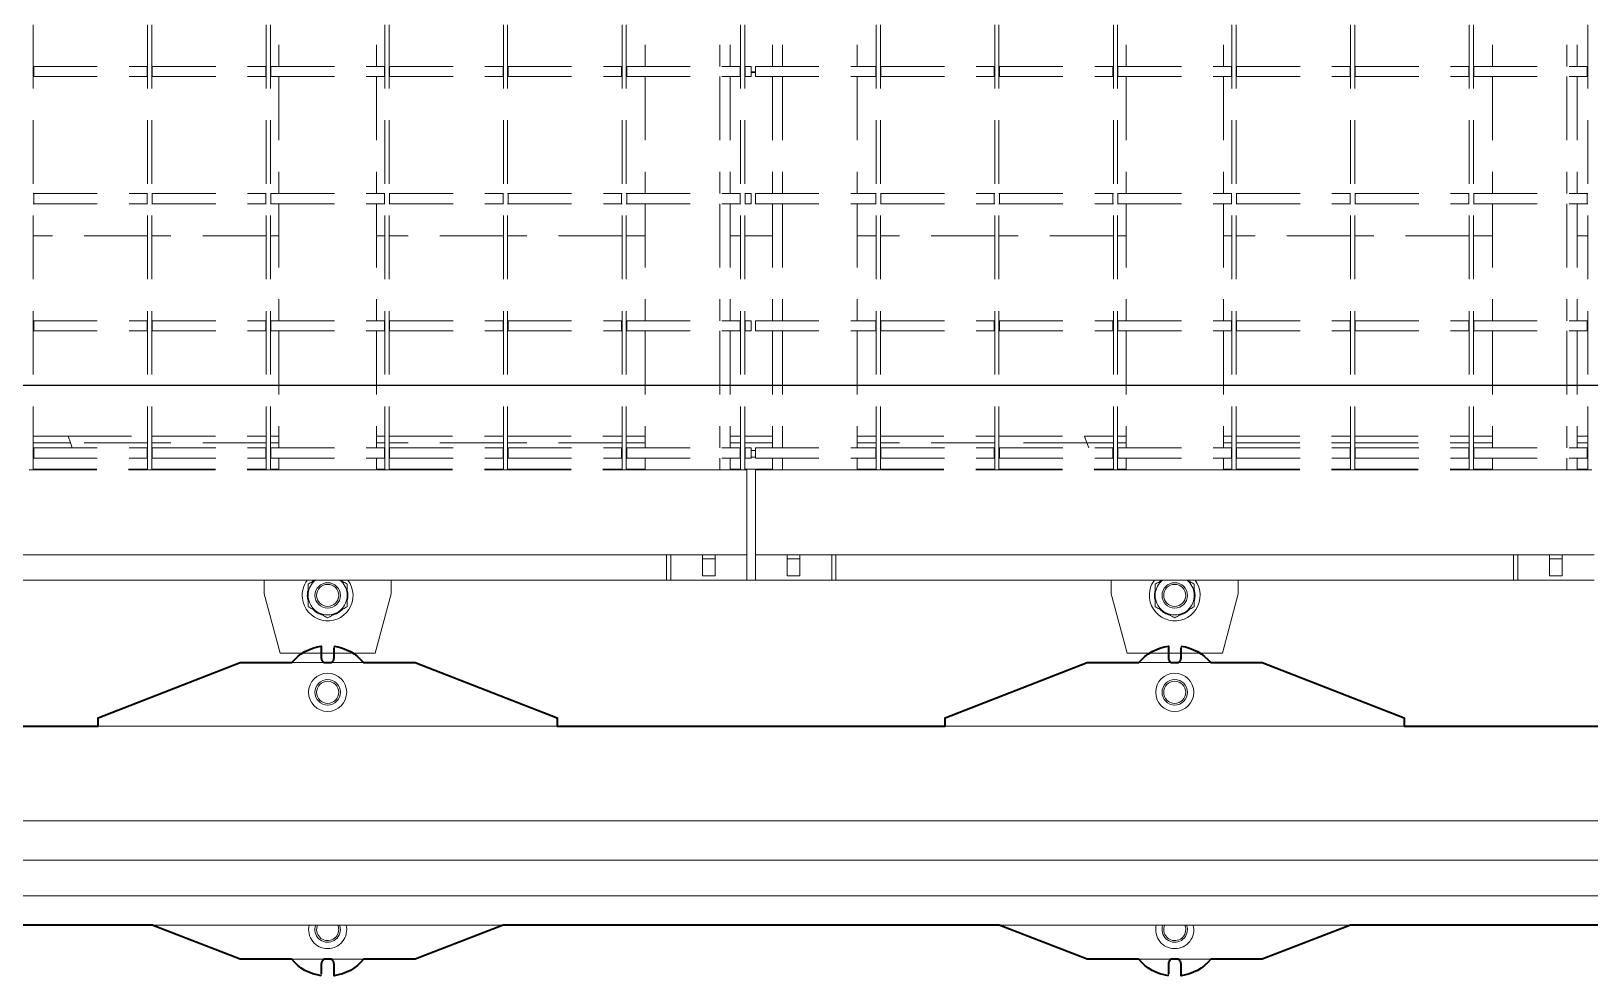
# Model space of a CAD drawing. Extents: x 28911 to 70911, y -59 to 29641.
# Drawn here: x 47923 to 49763, y 19066 to 20180 of the extents above; entities that cross this region are included whole.
import ezdxf

# ---------------------------------------------------------------- set-up
doc = ezdxf.new("R2010")
doc.units = 0
doc.header["$LTSCALE"] = 300
doc.header["$MEASUREMENT"] = 0
doc.linetypes.add('CONTINUA', pattern=[0])
doc.linetypes.add('HIDDEN', pattern=[0.375, 0.25, -0.125])
for name, color, linetype, lineweight in [('22 CONTINUA 0.18', 3, 'Continuous', 18), ('23 CONTINUA 0.35', 4, 'Continuous', 35), ('31 NASCOSTA 0.18', 3, 'HIDDEN', 18)]:
    doc.layers.add(name, color=color, linetype=linetype, lineweight=lineweight)

# ---------------------------------------------------------------- blocks, each defined once
blk = doc.blocks.new('A$C8c3de741')
at = {"layer": '22 CONTINUA 0.18', "color": 7, "linetype": 'CONTINUA'}
for p, q in [((3491.9, 196.6), (3492.5, 196.1)), ((3492.5, 194.5), (3492.5, 183.2)), ((3507.5, 196.1), (3508.1, 196.6)), ((3507.5, 183.2), (3507.5, 194.5)), ((4491.9, 196.6), (4492.5, 196.1)), ((4492.5, 194.5), (4492.5, 183.2)), ((4507.5, 196.1), (4508.1, 196.6)), ((4507.5, 183.2), (4507.5, 194.5)), ((3292.7, 136.8), (3396.6, 177.1)), ((3396.9, 177.2), (3405.3, 177.2)), ((3405.3, 177.2), (3454.4, 177.2)), ((3454.4, 177.2), (3455.7, 177.2)), ((3455.7, 177.2), (3544.3, 177.2)), ((3544.3, 177.2), (3545.6, 177.2)), ((3545.6, 177.2), (3594.7, 177.2)), ((3594.7, 177.2), (3603.1, 177.2)), ((3603.4, 177.1), (3707.3, 136.8)), ((4292.7, 136.8), (4396.6, 177.1)), ((4396.9, 177.2), (4405.3, 177.2)), ((4405.3, 177.2), (4454.4, 177.2)), ((4454.4, 177.2), (4455.7, 177.2)), ((4455.7, 177.2), (4544.3, 177.2)), ((4544.3, 177.2), (4545.6, 177.2)), ((4545.6, 177.2), (4594.7, 177.2)), ((4594.7, 177.2), (4603.1, 177.2)), ((4603.4, 177.1), (4707.3, 136.8)), ((5986.2, 136.8), (2986.2, 136.8)), ((0, 102.1), (6000, 102.1)), ((6000, 102.1), (0, 102.1)), ((3000, 60.4), (6000, 60.4)), ((3000, 13.8), (6000, 13.8)), ((6000, -97.8), (0, -97.8)), ((3229, -98.8), (3229, -107.1)), ((3396.6, -172.8), (3229.6, -108.1)), ((3770.4, -108.1), (3603.4, -172.8)), ((3771, -98.8), (3771, -107.1)), ((4229, -98.8), (4229, -107.1)), ((4396.6, -172.8), (4229.6, -108.1)), ((4770.4, -108.1), (4603.4, -172.8)), ((4771, -98.8), (4771, -107.1)), ((3405.3, -172.8), (3396.9, -172.8)), ((3405.3, -172.8), (3454.4, -172.8)), ((3454.4, -172.8), (3455.7, -172.8)), ((3455.7, -172.8), (3544.3, -172.8)), ((3492.5, -178.8), (3492.5, -190.2)), ((3507.5, -190.2), (3507.5, -178.8)), ((3544.3, -172.8), (3545.6, -172.8)), ((3545.6, -172.8), (3594.7, -172.8)), ((3603.1, -172.8), (3594.7, -172.8)), ((4405.3, -172.8), (4396.9, -172.8)), ((4405.3, -172.8), (4454.4, -172.8)), ((4454.4, -172.8), (4455.7, -172.8)), ((4455.7, -172.8), (4544.3, -172.8)), ((4492.5, -178.8), (4492.5, -190.2)), ((4507.5, -190.2), (4507.5, -178.8)), ((4544.3, -172.8), (4545.6, -172.8)), ((4545.6, -172.8), (4594.7, -172.8)), ((4603.1, -172.8), (4594.7, -172.8)), ((3492.5, -191.8), (3491.9, -192.3)), ((3508.1, -192.3), (3507.5, -191.8)), ((4492.5, -191.8), (4491.9, -192.3)), ((4508.1, -192.3), (4507.5, -191.8))]:
    blk.add_line(p, q, dxfattribs=at)
for centre, radius in [((3500, -137.8), 22.5), ((3500, -137.8), 15), ((3500, -137.8), 13), ((4500, -137.8), 22.5), ((4500, -137.8), 15), ((4500, -137.8), 13)]:
    blk.add_circle(centre, radius, dxfattribs=at)
for centre, radius, start, end in [((3500, 142.1), 55, 98.4409, 140.4788), ((3500, 142.1), 55, 39.5212, 81.5591), ((4500, 142.1), 55, 98.4409, 140.4788), ((4500, 142.1), 55, 39.5212, 81.5591), ((3396.9, 176.3), 0.83, 90.0509, 111.2656), ((3500, 183.2), 7.5, 180, 233.1301), ((3500, 183.2), 7.5, 306.8699, 0), ((3603.1, 176.3), 0.83, 68.7344, 89.9491), ((4396.9, 176.3), 0.83, 90.0509, 111.2656), ((4500, 183.2), 7.5, 180, 233.1301), ((4500, 183.2), 7.5, 306.8699, 0), ((4603.1, 176.3), 0.83, 68.7344, 89.9491), ((3500, 142.1), 22.5, 90, 193.6244), ((3500, 142.1), 15, 339.3087, 180), ((3500, 142.1), 13, 335.94, 180), ((3500, 142.1), 22.5, 346.3756, 90), ((4500, 142.1), 22.5, 90, 193.6244), ((4500, 142.1), 15, 339.3087, 180), ((4500, 142.1), 13, 335.94, 180), ((4500, 142.1), 22.5, 346.3756, 90), ((3500, 142.1), 15, 180, 200.6913), ((3500, 142.1), 13, 180, 204.06), ((4500, 142.1), 15, 180, 200.6913), ((4500, 142.1), 13, 180, 204.06), ((3230, -98.8), 0.957, 92.9521, 182.6753), ((3230, -107.2), 0.998, 178.5331, 246.8832), ((3770, -98.8), 0.957, 357.3247, 87.0479), ((3770, -107.2), 0.998, 293.1168, 1.4669), ((4230, -98.8), 0.957, 92.9521, 182.6753), ((4230, -107.2), 0.998, 178.5331, 246.8832), ((4770, -98.8), 0.957, 357.3247, 87.0479), ((4770, -107.2), 0.998, 293.1168, 1.4669), ((3396.9, -172), 0.83, 248.7344, 269.9491), ((3500, -137.8), 55, 219.5212, 261.5591), ((3500, -178.8), 7.5, 126.8699, 180), ((3500, -178.8), 7.5, 0, 53.1301), ((3500, -137.8), 55, 278.4409, 320.4788), ((3603.1, -172), 0.83, 270.0509, 291.2656), ((4396.9, -172), 0.83, 248.7344, 269.9491), ((4500, -137.8), 55, 219.5212, 261.5591), ((4500, -178.8), 7.5, 126.8699, 180), ((4500, -178.8), 7.5, 0, 53.1301), ((4500, -137.8), 55, 278.4409, 320.4788), ((4603.1, -172), 0.83, 270.0509, 291.2656)]:
    blk.add_arc(centre, radius, start, end, dxfattribs=at)
for points, knots in [([(3492.5, 196.1), (3492.5, 196), (3492.5, 196), (3492.5, 195.6), (3492.5, 195.1), (3492.5, 194.7), (3492.5, 194.5)], [0, 0, 0, 0, 0.2505077, 0.5001592, 0.7499619, 1, 1, 1, 1]), ([(3507.5, 194.5), (3507.5, 194.7), (3507.5, 195.1), (3507.5, 195.6), (3507.5, 196), (3507.5, 196), (3507.5, 196.1)], [0, 0, 0, 0, 0.250602, 0.500291, 0.750045, 1, 1, 1, 1]), ([(4492.5, 196.1), (4492.5, 196), (4492.5, 196), (4492.5, 195.6), (4492.5, 195.1), (4492.5, 194.7), (4492.5, 194.5)], [0, 0, 0, 0, 0.2505077, 0.5001592, 0.7499619, 1, 1, 1, 1]), ([(4507.5, 194.5), (4507.5, 194.7), (4507.5, 195.1), (4507.5, 195.6), (4507.5, 196), (4507.5, 196), (4507.5, 196.1)], [0, 0, 0, 0, 0.250602, 0.500291, 0.750045, 1, 1, 1, 1]), ([(3492.5, -190.2), (3492.5, -190.4), (3492.5, -190.8), (3492.5, -191.3), (3492.5, -191.7), (3492.5, -191.7), (3492.5, -191.8)], [0, 0, 0, 0, 0.250602, 0.500291, 0.750045, 1, 1, 1, 1]), ([(3507.5, -191.8), (3507.5, -191.7), (3507.5, -191.7), (3507.5, -191.3), (3507.5, -190.8), (3507.5, -190.4), (3507.5, -190.2)], [0, 0, 0, 0, 0.250508, 0.500159, 0.749962, 1, 1, 1, 1]), ([(4492.5, -190.2), (4492.5, -190.4), (4492.5, -190.8), (4492.5, -191.3), (4492.5, -191.7), (4492.5, -191.7), (4492.5, -191.8)], [0, 0, 0, 0, 0.250602, 0.500291, 0.750045, 1, 1, 1, 1]), ([(4507.5, -191.8), (4507.5, -191.7), (4507.5, -191.7), (4507.5, -191.3), (4507.5, -190.8), (4507.5, -190.4), (4507.5, -190.2)], [0, 0, 0, 0, 0.250508, 0.500159, 0.749962, 1, 1, 1, 1])]:
    blk.add_open_spline(points, degree=3, knots=knots, dxfattribs=at)
at = {"layer": '23 CONTINUA 0.35', "color": 7, "linetype": 'CONTINUA'}
for points in [[(2507.5, 196.6, -0.188235), (2542.4, 177.2), (2544.3, 177.2), (2545.6, 177.2), (2594.7, 177.2), (2603.3, 177.2), (2707.3, 136.8), (2986.2, 136.8), (3292.7, 136.8), (3396.7, 177.2), (3405.3, 177.2), (3457.6, 177.2, -0.188235), (3492.5, 196.6), (3492.5, 183.2, 0.236068), (3495.5, 177.2), (3504.5, 177.2, 0.236068), (3507.5, 183.2), (3507.5, 194.5)], [(3507.5, 196.6, -0.188235), (3542.4, 177.2), (3544.3, 177.2), (3545.6, 177.2), (3594.7, 177.2), (3603.3, 177.2), (3707.3, 136.8), (4292.7, 136.8), (4396.7, 177.2), (4405.3, 177.2), (4457.6, 177.2, -0.188235), (4492.5, 196.6), (4492.5, 183.2, 0.236068), (4495.5, 177.2), (4504.5, 177.2, 0.236068), (4507.5, 183.2), (4507.5, 194.5)], [(4507.5, 196.6, -0.188235), (4542.4, 177.2), (4544.3, 177.2), (4545.6, 177.2), (4594.7, 177.2), (4603.3, 177.2), (4707.3, 136.8), (5292.7, 136.8), (5396.7, 177.2), (5405.3, 177.2), (5457.6, 177.2, -0.188235), (5492.5, 196.6), (5492.5, 183.2, 0.236068), (5495.5, 177.2), (5504.5, 177.2, 0.236068), (5507.5, 183.2), (5507.5, 194.5)], [(3492.5, -192.3, -0.188235), (3457.6, -172.8), (3455.7, -172.8), (3454.4, -172.8), (3405.3, -172.8), (3396.7, -172.8), (3229, -107.9), (3229, -97.8), (2771, -97.8), (2771, -107.9), (2603.3, -172.8), (2594.7, -172.8), (2542.4, -172.8, -0.188235), (2507.5, -192.3), (2507.5, -178.8, 0.236068), (2504.5, -172.8), (2495.5, -172.8, 0.236068), (2492.5, -178.8), (2492.5, -190.2)], [(4492.5, -192.3, -0.188235), (4457.6, -172.8), (4455.7, -172.8), (4454.4, -172.8), (4405.3, -172.8), (4396.7, -172.8), (4229, -107.9), (4229, -97.8), (3771, -97.8), (3771, -107.9), (3603.3, -172.8), (3594.7, -172.8), (3542.4, -172.8, -0.188235), (3507.5, -192.3), (3507.5, -178.8, 0.236068), (3504.5, -172.8), (3495.5, -172.8, 0.236068), (3492.5, -178.8), (3492.5, -190.2)], [(5492.5, -192.3, -0.188235), (5457.6, -172.8), (5455.7, -172.8), (5454.4, -172.8), (5405.3, -172.8), (5396.7, -172.8), (5229, -107.9), (5229, -97.8), (4771, -97.8), (4771, -107.9), (4603.3, -172.8), (4594.7, -172.8), (4542.4, -172.8, -0.188235), (4507.5, -192.3), (4507.5, -178.8, 0.236068), (4504.5, -172.8), (4495.5, -172.8, 0.236068), (4492.5, -178.8), (4492.5, -190.2)]]:
    blk.add_lwpolyline(points, format="xyb", dxfattribs=at)
blk = doc.blocks.new('A$C46c43aaa')
at = {"layer": '31 NASCOSTA 0.18', "color": 253}
for p, q in [((-1847.5, -1600), (-1847.5, 1600)), ((-1712.5, -1600), (-1712.5, 1600)), ((-1707.5, -1600), (-1707.5, 1600)), ((-1572.5, -1600), (-1572.5, 1600)), ((-1567.5, -1600), (-1567.5, 1600)), ((-1432.5, -1600), (-1432.5, 1600)), ((-1427.5, -1600), (-1427.5, 1600)), ((-1292.5, -1600), (-1292.5, 1600)), ((-1287.5, -1600), (-1287.5, 1600)), ((-1152.5, -1600), (-1152.5, 1600)), ((-1147.5, -1600), (-1147.5, 1600)), ((-1012.5, -1600), (-1012.5, 1600)), ((-1007.5, -1600), (-1007.5, 1600)), ((-852.5, -1600), (-852.5, 1600)), ((-847.5, -1600), (-847.5, 1600)), ((-712.5, -1600), (-712.5, 1600)), ((-707.5, -1600), (-707.5, 1600)), ((-572.5, -1600), (-572.5, 1600)), ((-567.5, -1600), (-567.5, 1600)), ((-432.5, -1600), (-432.5, 1600)), ((-427.5, -1600), (-427.5, 1600)), ((-292.5, -1600), (-292.5, 1600)), ((-287.5, -1600), (-287.5, 1600)), ((-152.5, -1600), (-152.5, 1600)), ((-147.5, -1600), (-147.5, 1600)), ((-12.5, -1600), (-12.5, 1600)), ((-1557.5, -986), (-1557.5, -1124)), ((-1442.5, -986), (-1442.5, -1124)), ((-1125, -986), (-1125, -1124)), ((-1037, -986), (-1037, -1124)), ((-1025, -986), (-1025, -1124)), ((-975, -986), (-975, -1124)), ((-963, -986), (-963, -1124)), ((-875, -986), (-875, -1124)), ((-557.5, -986), (-557.5, -1124)), ((-442.5, -986), (-442.5, -1124)), ((-125, -986), (-125, -1124)), ((-37, -986), (-37, -1124)), ((-25, -986), (-25, -1124)), ((-1847, -1124), (-1847.5, -1124)), ((-1847.5, -1136), (-1847, -1136)), ((-1847, -1136), (-1847, -1124)), ((-1847, -1124), (-1713, -1124)), ((-1847, -1136), (-1713, -1136)), ((-1713, -1136), (-1713, -1124)), ((-1712.5, -1124), (-1713, -1124)), ((-1713, -1136), (-1712.5, -1136)), ((-1707, -1124), (-1707.5, -1124)), ((-1707.5, -1136), (-1707, -1136)), ((-1707, -1136), (-1707, -1124)), ((-1707, -1124), (-1573, -1124)), ((-1707, -1136), (-1573, -1136)), ((-1573, -1136), (-1573, -1124)), ((-1572.5, -1124), (-1573, -1124)), ((-1573, -1136), (-1572.5, -1136)), ((-1567, -1124), (-1567.5, -1124)), ((-1567.5, -1136), (-1567, -1136)), ((-1567, -1136), (-1567, -1124)), ((-1567, -1124), (-1433, -1124)), ((-1567, -1136), (-1433, -1136)), ((-1557.5, -1136), (-1557.5, -1274)), ((-1442.5, -1136), (-1442.5, -1274)), ((-1433, -1136), (-1433, -1124)), ((-1432.5, -1124), (-1433, -1124)), ((-1433, -1136), (-1432.5, -1136)), ((-1427, -1124), (-1427.5, -1124)), ((-1427.5, -1136), (-1427, -1136)), ((-1427, -1136), (-1427, -1124)), ((-1427, -1124), (-1293, -1124)), ((-1427, -1136), (-1293, -1136)), ((-1293, -1136), (-1293, -1124)), ((-1292.5, -1124), (-1293, -1124)), ((-1293, -1136), (-1292.5, -1136)), ((-1287, -1124), (-1287.5, -1124)), ((-1287.5, -1136), (-1287, -1136)), ((-1287, -1136), (-1287, -1124)), ((-1287, -1124), (-1153, -1124)), ((-1287, -1136), (-1153, -1136)), ((-1153, -1136), (-1153, -1124)), ((-1152.5, -1124), (-1153, -1124)), ((-1153, -1136), (-1152.5, -1136)), ((-1147, -1124), (-1147.5, -1124)), ((-1147.5, -1136), (-1147, -1136)), ((-1147, -1136), (-1147, -1124)), ((-1147, -1124), (-1013, -1124)), ((-1147, -1136), (-1013, -1136)), ((-1125, -1136), (-1125, -1274)), ((-1037, -1136), (-1037, -1274)), ((-1025, -1136), (-1025, -1274)), ((-1013, -1136), (-1013, -1124)), ((-1012.5, -1124), (-1013, -1124)), ((-1013, -1136), (-1012.5, -1136)), ((-1007, -1124), (-1007.5, -1124)), ((-1007.5, -1136), (-1007, -1136)), ((-1007, -1124), (-1000, -1124)), ((-1007, -1136), (-1007, -1124)), ((-1007, -1136), (-1000, -1136)), ((-1000, -1136), (-1000, -1124)), ((-995, -1130.3), (-1000, -1130.3)), ((-995, -1130.5), (-1000, -1130.5)), ((-995, -1131), (-1000, -1131)), ((-995, -1136), (-995, -1124)), ((-995, -1124), (-853, -1124)), ((-995, -1136), (-853, -1136)), ((-975, -1136), (-975, -1274)), ((-963, -1136), (-963, -1274)), ((-875, -1136), (-875, -1274)), ((-853, -1136), (-853, -1124)), ((-852.5, -1124), (-853, -1124)), ((-853, -1136), (-852.5, -1136)), ((-847, -1124), (-847.5, -1124)), ((-847.5, -1136), (-847, -1136)), ((-847, -1136), (-847, -1124)), ((-847, -1124), (-713, -1124)), ((-847, -1136), (-713, -1136)), ((-713, -1136), (-713, -1124)), ((-712.5, -1124), (-713, -1124)), ((-713, -1136), (-712.5, -1136)), ((-707, -1124), (-707.5, -1124)), ((-707.5, -1136), (-707, -1136)), ((-707, -1136), (-707, -1124)), ((-707, -1124), (-573, -1124)), ((-707, -1136), (-573, -1136)), ((-573, -1136), (-573, -1124)), ((-572.5, -1124), (-573, -1124)), ((-573, -1136), (-572.5, -1136)), ((-567, -1124), (-567.5, -1124)), ((-567.5, -1136), (-567, -1136)), ((-567, -1136), (-567, -1124)), ((-567, -1124), (-433, -1124)), ((-567, -1136), (-433, -1136)), ((-557.5, -1136), (-557.5, -1274)), ((-442.5, -1136), (-442.5, -1274)), ((-433, -1136), (-433, -1124)), ((-432.5, -1124), (-433, -1124)), ((-433, -1136), (-432.5, -1136)), ((-427, -1124), (-427.5, -1124)), ((-427.5, -1136), (-427, -1136)), ((-427, -1136), (-427, -1124)), ((-427, -1124), (-293, -1124)), ((-427, -1136), (-293, -1136)), ((-293, -1136), (-293, -1124)), ((-292.5, -1124), (-293, -1124)), ((-293, -1136), (-292.5, -1136)), ((-287, -1124), (-287.5, -1124)), ((-287.5, -1136), (-287, -1136)), ((-287, -1136), (-287, -1124)), ((-287, -1124), (-153, -1124)), ((-287, -1136), (-153, -1136)), ((-153, -1136), (-153, -1124)), ((-152.5, -1124), (-153, -1124)), ((-153, -1136), (-152.5, -1136)), ((-147, -1124), (-147.5, -1124)), ((-147.5, -1136), (-147, -1136)), ((-147, -1136), (-147, -1124)), ((-147, -1124), (-13, -1124)), ((-147, -1136), (-13, -1136)), ((-125, -1136), (-125, -1274)), ((-37, -1136), (-37, -1274)), ((-25, -1136), (-25, -1274)), ((-13, -1136), (-13, -1124)), ((-12.5, -1124), (-13, -1124)), ((-13, -1136), (-12.5, -1136)), ((-1847, -1274), (-1847.5, -1274)), ((-1847.5, -1286), (-1847, -1286)), ((-1847, -1286), (-1847, -1274)), ((-1847, -1274), (-1713, -1274)), ((-1847, -1286), (-1713, -1286)), ((-1713, -1286), (-1713, -1274)), ((-1712.5, -1274), (-1713, -1274)), ((-1713, -1286), (-1712.5, -1286)), ((-1707, -1274), (-1707.5, -1274)), ((-1707.5, -1286), (-1707, -1286)), ((-1707, -1286), (-1707, -1274)), ((-1707, -1274), (-1573, -1274)), ((-1707, -1286), (-1573, -1286)), ((-1573, -1286), (-1573, -1274)), ((-1572.5, -1274), (-1573, -1274)), ((-1573, -1286), (-1572.5, -1286)), ((-1567, -1274), (-1567.5, -1274)), ((-1567.5, -1286), (-1567, -1286)), ((-1567, -1286), (-1567, -1274)), ((-1567, -1274), (-1433, -1274)), ((-1567, -1286), (-1433, -1286)), ((-1557.5, -1286), (-1557.5, -1424)), ((-1442.5, -1286), (-1442.5, -1424)), ((-1433, -1286), (-1433, -1274)), ((-1432.5, -1274), (-1433, -1274)), ((-1433, -1286), (-1432.5, -1286)), ((-1427, -1274), (-1427.5, -1274)), ((-1427.5, -1286), (-1427, -1286)), ((-1427, -1286), (-1427, -1274)), ((-1427, -1274), (-1293, -1274)), ((-1427, -1286), (-1293, -1286)), ((-1293, -1286), (-1293, -1274)), ((-1292.5, -1274), (-1293, -1274)), ((-1293, -1286), (-1292.5, -1286)), ((-1287, -1274), (-1287.5, -1274)), ((-1287.5, -1286), (-1287, -1286)), ((-1287, -1286), (-1287, -1274)), ((-1287, -1274), (-1153, -1274)), ((-1287, -1286), (-1153, -1286)), ((-1153, -1286), (-1153, -1274)), ((-1152.5, -1274), (-1153, -1274)), ((-1153, -1286), (-1152.5, -1286)), ((-1147, -1274), (-1147.5, -1274)), ((-1147.5, -1286), (-1147, -1286)), ((-1147, -1286), (-1147, -1274)), ((-1147, -1274), (-1013, -1274)), ((-1147, -1286), (-1013, -1286)), ((-1125, -1286), (-1125, -1424)), ((-1037, -1286), (-1037, -1424)), ((-1025, -1286), (-1025, -1424)), ((-1013, -1286), (-1013, -1274)), ((-1012.5, -1274), (-1013, -1274)), ((-1013, -1286), (-1012.5, -1286)), ((-1007, -1274), (-1007.5, -1274)), ((-1007.5, -1286), (-1007, -1286)), ((-1007, -1286), (-1007, -1274)), ((-1007, -1274), (-1000, -1274)), ((-1007, -1286), (-1000, -1286)), ((-1000, -1286), (-1000, -1274)), ((-995, -1286), (-995, -1274)), ((-995, -1274), (-853, -1274)), ((-995, -1286), (-853, -1286)), ((-975, -1286), (-975, -1424)), ((-963, -1286), (-963, -1424)), ((-875, -1286), (-875, -1424)), ((-853, -1286), (-853, -1274)), ((-852.5, -1274), (-853, -1274)), ((-853, -1286), (-852.5, -1286)), ((-847, -1274), (-847.5, -1274)), ((-847.5, -1286), (-847, -1286)), ((-847, -1286), (-847, -1274)), ((-847, -1274), (-713, -1274)), ((-847, -1286), (-713, -1286)), ((-713, -1286), (-713, -1274)), ((-712.5, -1274), (-713, -1274)), ((-713, -1286), (-712.5, -1286)), ((-707, -1274), (-707.5, -1274)), ((-707.5, -1286), (-707, -1286)), ((-707, -1286), (-707, -1274)), ((-707, -1274), (-573, -1274)), ((-707, -1286), (-573, -1286)), ((-573, -1286), (-573, -1274)), ((-572.5, -1274), (-573, -1274)), ((-573, -1286), (-572.5, -1286)), ((-567, -1274), (-567.5, -1274)), ((-567.5, -1286), (-567, -1286)), ((-567, -1286), (-567, -1274)), ((-567, -1274), (-433, -1274)), ((-567, -1286), (-433, -1286)), ((-557.5, -1286), (-557.5, -1424)), ((-442.5, -1286), (-442.5, -1424)), ((-433, -1286), (-433, -1274)), ((-432.5, -1274), (-433, -1274)), ((-433, -1286), (-432.5, -1286)), ((-427, -1274), (-427.5, -1274)), ((-427.5, -1286), (-427, -1286)), ((-427, -1286), (-427, -1274)), ((-427, -1274), (-293, -1274)), ((-427, -1286), (-293, -1286)), ((-293, -1286), (-293, -1274)), ((-292.5, -1274), (-293, -1274)), ((-293, -1286), (-292.5, -1286)), ((-287, -1274), (-287.5, -1274)), ((-287.5, -1286), (-287, -1286)), ((-287, -1286), (-287, -1274)), ((-287, -1274), (-153, -1274)), ((-287, -1286), (-153, -1286)), ((-153, -1286), (-153, -1274)), ((-152.5, -1274), (-153, -1274)), ((-153, -1286), (-152.5, -1286)), ((-147, -1274), (-147.5, -1274)), ((-147.5, -1286), (-147, -1286)), ((-147, -1286), (-147, -1274)), ((-147, -1274), (-13, -1274)), ((-147, -1286), (-13, -1286)), ((-125, -1286), (-125, -1424)), ((-37, -1286), (-37, -1424)), ((-25, -1286), (-25, -1424)), ((-13, -1286), (-13, -1274)), ((-12.5, -1274), (-13, -1274)), ((-13, -1286), (-12.5, -1286)), ((-1712.5, -1324), (-1847.5, -1324)), ((-1572.5, -1324), (-1707.5, -1324)), ((-1557.5, -1324), (-1567.5, -1324)), ((-1432.5, -1324), (-1442.5, -1324)), ((-1292.5, -1324), (-1427.5, -1324)), ((-1152.5, -1324), (-1287.5, -1324)), ((-1125, -1324), (-1147.5, -1324)), ((-1012.5, -1324), (-1025, -1324)), ((-975, -1324), (-1007.5, -1324)), ((-852.5, -1324), (-875, -1324)), ((-712.5, -1324), (-847.5, -1324)), ((-572.5, -1324), (-707.5, -1324)), ((-557.5, -1324), (-567.5, -1324)), ((-432.5, -1324), (-442.5, -1324)), ((-292.5, -1324), (-427.5, -1324)), ((-152.5, -1324), (-287.5, -1324)), ((-125, -1324), (-147.5, -1324)), ((-12.5, -1324), (-25, -1324)), ((-1847, -1424), (-1847.5, -1424)), ((-1847, -1436), (-1847, -1424)), ((-1847, -1424), (-1713, -1424)), ((-1713, -1436), (-1713, -1424)), ((-1712.5, -1424), (-1713, -1424)), ((-1707, -1424), (-1707.5, -1424)), ((-1707, -1436), (-1707, -1424)), ((-1707, -1424), (-1573, -1424)), ((-1573, -1436), (-1573, -1424)), ((-1572.5, -1424), (-1573, -1424)), ((-1567, -1424), (-1567.5, -1424)), ((-1567, -1436), (-1567, -1424)), ((-1567, -1424), (-1433, -1424)), ((-1433, -1436), (-1433, -1424)), ((-1432.5, -1424), (-1433, -1424)), ((-1427, -1424), (-1427.5, -1424)), ((-1427, -1436), (-1427, -1424)), ((-1427, -1424), (-1293, -1424)), ((-1293, -1436), (-1293, -1424)), ((-1292.5, -1424), (-1293, -1424)), ((-1287, -1424), (-1287.5, -1424)), ((-1287, -1436), (-1287, -1424)), ((-1287, -1424), (-1153, -1424)), ((-1153, -1436), (-1153, -1424)), ((-1152.5, -1424), (-1153, -1424)), ((-1147, -1424), (-1147.5, -1424)), ((-1147, -1436), (-1147, -1424)), ((-1147, -1424), (-1013, -1424)), ((-1013, -1436), (-1013, -1424)), ((-1012.5, -1424), (-1013, -1424)), ((-1007, -1424), (-1007.5, -1424)), ((-1007, -1424), (-1000, -1424)), ((-1007, -1436), (-1007, -1424)), ((-1000, -1436), (-1000, -1424)), ((-995, -1436), (-995, -1424)), ((-995, -1424), (-853, -1424)), ((-853, -1436), (-853, -1424)), ((-852.5, -1424), (-853, -1424)), ((-847, -1424), (-847.5, -1424)), ((-847, -1436), (-847, -1424)), ((-847, -1424), (-713, -1424)), ((-713, -1436), (-713, -1424)), ((-712.5, -1424), (-713, -1424)), ((-707, -1424), (-707.5, -1424)), ((-707, -1436), (-707, -1424)), ((-707, -1424), (-573, -1424)), ((-573, -1436), (-573, -1424)), ((-572.5, -1424), (-573, -1424)), ((-567, -1424), (-567.5, -1424)), ((-567, -1436), (-567, -1424)), ((-567, -1424), (-433, -1424)), ((-433, -1436), (-433, -1424)), ((-432.5, -1424), (-433, -1424)), ((-427, -1424), (-427.5, -1424)), ((-427, -1436), (-427, -1424)), ((-427, -1424), (-293, -1424)), ((-293, -1436), (-293, -1424)), ((-292.5, -1424), (-293, -1424)), ((-287, -1424), (-287.5, -1424)), ((-287, -1436), (-287, -1424)), ((-287, -1424), (-153, -1424)), ((-153, -1436), (-153, -1424)), ((-152.5, -1424), (-153, -1424)), ((-147, -1424), (-147.5, -1424)), ((-147, -1436), (-147, -1424)), ((-147, -1424), (-13, -1424)), ((-13, -1436), (-13, -1424)), ((-12.5, -1424), (-13, -1424)), ((-1847.5, -1436), (-1847, -1436)), ((-1847, -1436), (-1713, -1436)), ((-1713, -1436), (-1712.5, -1436)), ((-1707.5, -1436), (-1707, -1436)), ((-1707, -1436), (-1573, -1436)), ((-1573, -1436), (-1572.5, -1436)), ((-1567.5, -1436), (-1567, -1436)), ((-1567, -1436), (-1433, -1436)), ((-1557.5, -1436), (-1557.5, -1574)), ((-1442.5, -1436), (-1442.5, -1574)), ((-1433, -1436), (-1432.5, -1436)), ((-1427.5, -1436), (-1427, -1436)), ((-1427, -1436), (-1293, -1436)), ((-1293, -1436), (-1292.5, -1436)), ((-1287.5, -1436), (-1287, -1436)), ((-1287, -1436), (-1153, -1436)), ((-1153, -1436), (-1152.5, -1436)), ((-1147.5, -1436), (-1147, -1436)), ((-1147, -1436), (-1013, -1436)), ((-1125, -1436), (-1125, -1574)), ((-1037, -1436), (-1037, -1574)), ((-1025, -1436), (-1025, -1574)), ((-1013, -1436), (-1012.5, -1436)), ((-1007.5, -1436), (-1007, -1436)), ((-1007, -1436), (-1000, -1436)), ((-995, -1436), (-853, -1436)), ((-975, -1436), (-975, -1574)), ((-963, -1436), (-963, -1574)), ((-875, -1436), (-875, -1574)), ((-853, -1436), (-852.5, -1436)), ((-847.5, -1436), (-847, -1436)), ((-847, -1436), (-713, -1436)), ((-713, -1436), (-712.5, -1436)), ((-707.5, -1436), (-707, -1436)), ((-707, -1436), (-573, -1436)), ((-573, -1436), (-572.5, -1436)), ((-567.5, -1436), (-567, -1436)), ((-567, -1436), (-433, -1436)), ((-557.5, -1436), (-557.5, -1574)), ((-442.5, -1436), (-442.5, -1574)), ((-433, -1436), (-432.5, -1436)), ((-427.5, -1436), (-427, -1436)), ((-427, -1436), (-293, -1436)), ((-293, -1436), (-292.5, -1436)), ((-287.5, -1436), (-287, -1436)), ((-287, -1436), (-153, -1436)), ((-153, -1436), (-152.5, -1436)), ((-147.5, -1436), (-147, -1436)), ((-147, -1436), (-13, -1436)), ((-125, -1436), (-125, -1574)), ((-37, -1436), (-37, -1574)), ((-25, -1436), (-25, -1574)), ((-13, -1436), (-12.5, -1436)), ((-1847.5, -1560.3), (-1806.4, -1560.3)), ((-1806.4, -1560.3), (-1803.6, -1568.1)), ((-1806.4, -1560.3), (-1712.5, -1560.3)), ((-1707.5, -1560.3), (-1572.5, -1560.3)), ((-1567.5, -1560.3), (-1557.5, -1560.3)), ((-1442.5, -1560.3), (-1432.5, -1560.3)), ((-1427.5, -1560.3), (-1292.5, -1560.3)), ((-1287.5, -1560.3), (-1152.5, -1560.3)), ((-1147.5, -1560.3), (-1125, -1560.3)), ((-1025, -1560.3), (-1012.5, -1560.3)), ((-1007.5, -1560.3), (-975, -1560.3)), ((-875, -1560.3), (-852.5, -1560.3)), ((-847.5, -1560.3), (-712.5, -1560.3)), ((-707.5, -1560.3), (-606.4, -1560.3)), ((-606.4, -1560.3), (-572.5, -1560.3)), ((-603.6, -1568.1), (-606.4, -1560.3)), ((-567.5, -1560.3), (-557.5, -1560.3)), ((-442.5, -1560.3), (-432.5, -1560.3)), ((-427.5, -1560.3), (-292.5, -1560.3)), ((-287.5, -1560.3), (-152.5, -1560.3)), ((-147.5, -1560.3), (-125, -1560.3)), ((-25, -1560.3), (-12.5, -1560.3)), ((-1803.6, -1568.1), (-1847.5, -1568.1)), ((-1847, -1574), (-1847.5, -1574)), ((-1847, -1586), (-1847, -1574)), ((-1847, -1574), (-1713, -1574)), ((-1801.5, -1574), (-1803.6, -1568.1)), ((-1712.5, -1568.1), (-1803.6, -1568.1)), ((-1713, -1586), (-1713, -1574)), ((-1712.5, -1574), (-1713, -1574)), ((-1572.5, -1568.1), (-1707.5, -1568.1)), ((-1707, -1574), (-1707.5, -1574)), ((-1707, -1586), (-1707, -1574)), ((-1707, -1574), (-1573, -1574)), ((-1573, -1586), (-1573, -1574)), ((-1572.5, -1574), (-1573, -1574)), ((-1557.5, -1568.1), (-1567.5, -1568.1)), ((-1567, -1574), (-1567.5, -1574)), ((-1567, -1586), (-1567, -1574)), ((-1567, -1574), (-1433, -1574)), ((-1432.5, -1568.1), (-1442.5, -1568.1)), ((-1433, -1586), (-1433, -1574)), ((-1432.5, -1574), (-1433, -1574)), ((-1292.5, -1568.1), (-1427.5, -1568.1)), ((-1427, -1574), (-1427.5, -1574)), ((-1427, -1586), (-1427, -1574)), ((-1427, -1574), (-1293, -1574)), ((-1293, -1586), (-1293, -1574)), ((-1292.5, -1574), (-1293, -1574)), ((-1152.5, -1568.1), (-1287.5, -1568.1)), ((-1287, -1574), (-1287.5, -1574)), ((-1287, -1586), (-1287, -1574)), ((-1287, -1574), (-1153, -1574)), ((-1153, -1586), (-1153, -1574)), ((-1152.5, -1574), (-1153, -1574)), ((-1125, -1568.1), (-1147.5, -1568.1)), ((-1147, -1574), (-1147.5, -1574)), ((-1147, -1586), (-1147, -1574)), ((-1147, -1574), (-1013, -1574)), ((-1012.5, -1568.1), (-1025, -1568.1)), ((-1013, -1586), (-1013, -1574)), ((-1012.5, -1574), (-1013, -1574)), ((-975, -1568.1), (-1007.5, -1568.1)), ((-1007, -1574), (-1007.5, -1574)), ((-1007, -1574), (-1000, -1574)), ((-1007, -1586), (-1007, -1574)), ((-1000, -1586), (-1000, -1574)), ((-1000, -1577.2), (-995, -1577.2)), ((-995, -1586), (-995, -1574)), ((-995, -1574), (-853, -1574)), ((-852.5, -1568.1), (-875, -1568.1)), ((-853, -1586), (-853, -1574)), ((-852.5, -1574), (-853, -1574)), ((-712.5, -1568.1), (-847.5, -1568.1)), ((-847, -1574), (-847.5, -1574)), ((-847, -1586), (-847, -1574)), ((-847, -1574), (-713, -1574)), ((-713, -1586), (-713, -1574)), ((-712.5, -1574), (-713, -1574)), ((-603.6, -1568.1), (-707.5, -1568.1)), ((-707, -1574), (-707.5, -1574)), ((-707, -1586), (-707, -1574)), ((-707, -1574), (-573, -1574)), ((-603.6, -1568.1), (-572.5, -1568.1)), ((-603.6, -1568.1), (-601.5, -1574)), ((-573, -1586), (-573, -1574)), ((-572.5, -1574), (-573, -1574)), ((-567.5, -1568.1), (-557.5, -1568.1)), ((-567, -1574), (-567.5, -1574)), ((-567, -1586), (-567, -1574)), ((-567, -1574), (-433, -1574)), ((-442.5, -1568.1), (-432.5, -1568.1)), ((-433, -1586), (-433, -1574)), ((-432.5, -1574), (-433, -1574)), ((-427.5, -1568.1), (-292.5, -1568.1)), ((-427, -1574), (-427.5, -1574)), ((-427, -1586), (-427, -1574)), ((-427, -1574), (-293, -1574)), ((-293, -1586), (-293, -1574)), ((-292.5, -1574), (-293, -1574)), ((-287.5, -1568.1), (-152.5, -1568.1)), ((-287, -1574), (-287.5, -1574)), ((-287, -1586), (-287, -1574)), ((-287, -1574), (-153, -1574)), ((-153, -1586), (-153, -1574)), ((-152.5, -1574), (-153, -1574)), ((-147.5, -1568.1), (-125, -1568.1)), ((-147, -1574), (-147.5, -1574)), ((-147, -1586), (-147, -1574)), ((-147, -1574), (-13, -1574)), ((-25, -1568.1), (-12.5, -1568.1)), ((-13, -1586), (-13, -1574)), ((-12.5, -1574), (-13, -1574)), ((-1847.5, -1600), (-1852.5, -1600)), ((-1847.5, -1586), (-1847, -1586)), ((-1847.5, -1599), (-1712.5, -1599)), ((-1847.5, -1600), (-1712.5, -1600)), ((-1847, -1586), (-1713, -1586)), ((-1713, -1586), (-1712.5, -1586)), ((-1707.5, -1600), (-1712.5, -1600)), ((-1707.5, -1586), (-1707, -1586)), ((-1707.5, -1599), (-1572.5, -1599)), ((-1707.5, -1600), (-1572.5, -1600)), ((-1707, -1586), (-1573, -1586)), ((-1573, -1586), (-1572.5, -1586)), ((-1567.5, -1600), (-1572.5, -1600)), ((-1567.5, -1586), (-1567, -1586)), ((-1567.5, -1599), (-1557.5, -1599)), ((-1567.5, -1600), (-1522.8, -1600)), ((-1567, -1586), (-1433, -1586)), ((-1557.5, -1586), (-1557.5, -1600)), ((-1477.2, -1600), (-1522.8, -1600)), ((-1477.2, -1600), (-1432.5, -1600)), ((-1442.5, -1586), (-1442.5, -1600)), ((-1442.5, -1599), (-1432.5, -1599)), ((-1433, -1586), (-1432.5, -1586)), ((-1427.5, -1600), (-1432.5, -1600)), ((-1427.5, -1586), (-1427, -1586)), ((-1427.5, -1599), (-1292.5, -1599)), ((-1427.5, -1600), (-1292.5, -1600)), ((-1427, -1586), (-1293, -1586)), ((-1293, -1586), (-1292.5, -1586)), ((-1287.5, -1600), (-1292.5, -1600)), ((-1287.5, -1586), (-1287, -1586)), ((-1287.5, -1599), (-1152.5, -1599)), ((-1287.5, -1600), (-1152.5, -1600)), ((-1287, -1586), (-1153, -1586)), ((-1153, -1586), (-1152.5, -1586)), ((-1147.5, -1600), (-1152.5, -1600)), ((-1147.5, -1586), (-1147, -1586)), ((-1147.5, -1599), (-1125, -1599)), ((-1147.5, -1600), (-1083.3, -1600)), ((-1147, -1586), (-1013, -1586)), ((-1125, -1586), (-1125, -1600)), ((-1060.6, -1600), (-1083.3, -1600)), ((-1037, -1600), (-1060.6, -1600)), ((-1037, -1586), (-1037, -1600)), ((-1037, -1600), (-1012.5, -1600)), ((-1025, -1586), (-1025, -1600)), ((-1012.5, -1599), (-1025, -1599)), ((-1013, -1586), (-1012.5, -1586)), ((-1007.5, -1600), (-1012.5, -1600)), ((-1007.5, -1586), (-1007, -1586)), ((-975, -1599), (-1007.5, -1599)), ((-1007.5, -1600), (-1005, -1600)), ((-1007, -1586), (-1000, -1586)), ((-1005, -1607.1), (-1005, -1600)), ((-1000, -1585), (-995, -1585)), ((-995, -1586), (-853, -1586)), ((-995, -1600), (-963, -1600)), ((-995, -1607.1), (-995, -1600)), ((-975, -1586), (-975, -1600)), ((-963, -1586), (-963, -1600)), ((-963, -1600), (-939.4, -1600)), ((-939.4, -1600), (-916.7, -1600)), ((-916.7, -1600), (-852.5, -1600)), ((-875, -1586), (-875, -1600)), ((-875, -1599), (-852.5, -1599)), ((-853, -1586), (-852.5, -1586)), ((-847.5, -1600), (-852.5, -1600)), ((-847.5, -1586), (-847, -1586)), ((-847.5, -1599), (-712.5, -1599)), ((-847.5, -1600), (-712.5, -1600)), ((-847, -1586), (-713, -1586)), ((-713, -1586), (-712.5, -1586)), ((-707.5, -1600), (-712.5, -1600)), ((-707.5, -1586), (-707, -1586)), ((-707.5, -1599), (-572.5, -1599)), ((-707.5, -1600), (-572.5, -1600)), ((-707, -1586), (-573, -1586)), ((-573, -1586), (-572.5, -1586)), ((-567.5, -1600), (-572.5, -1600)), ((-567.5, -1586), (-567, -1586)), ((-567.5, -1599), (-557.5, -1599)), ((-567.5, -1600), (-522.8, -1600)), ((-567, -1586), (-433, -1586)), ((-557.5, -1586), (-557.5, -1600)), ((-477.2, -1600), (-522.8, -1600)), ((-477.2, -1600), (-432.5, -1600)), ((-442.5, -1586), (-442.5, -1600)), ((-442.5, -1599), (-432.5, -1599)), ((-433, -1586), (-432.5, -1586)), ((-427.5, -1600), (-432.5, -1600)), ((-427.5, -1586), (-427, -1586)), ((-427.5, -1599), (-292.5, -1599)), ((-427.5, -1600), (-292.5, -1600)), ((-427, -1586), (-293, -1586)), ((-293, -1586), (-292.5, -1586)), ((-287.5, -1600), (-292.5, -1600)), ((-287.5, -1586), (-287, -1586)), ((-287.5, -1599), (-152.5, -1599)), ((-287.5, -1600), (-152.5, -1600)), ((-287, -1586), (-153, -1586)), ((-153, -1586), (-152.5, -1586)), ((-147.5, -1600), (-152.5, -1600)), ((-147.5, -1586), (-147, -1586)), ((-147.5, -1599), (-125, -1599)), ((-147.5, -1600), (-83.3, -1600)), ((-147, -1586), (-13, -1586)), ((-125, -1586), (-125, -1600)), ((-60.6, -1600), (-83.3, -1600)), ((-37, -1600), (-60.6, -1600)), ((-37, -1586), (-37, -1600)), ((-37, -1600), (-12.5, -1600)), ((-25, -1586), (-25, -1600)), ((-12.5, -1599), (-25, -1599)), ((-13, -1586), (-12.5, -1586)), ((-7.5, -1600), (-12.5, -1600))]:
    blk.add_line(p, q, dxfattribs=at)
at = {"layer": '31 NASCOSTA 0.18', "color": 7, "linetype": 'CONTINUA'}
for p, q in [((-1005, -1692.9), (-1005, -1607.1)), ((-995, -1692.9), (-995, -1607.1)), ((-1995, -1700), (-1005, -1700)), ((-1100, -1700), (-1100, -1730)), ((-1095, -1730), (-1095, -1700)), ((-1042.5, -1700), (-1057.5, -1700)), ((-1057.5, -1700), (-1057.5, -1705)), ((-1042.5, -1705), (-1057.5, -1705)), ((-1057.5, -1705), (-1057.5, -1725)), ((-1042.5, -1700), (-1042.5, -1705)), ((-1042.5, -1705), (-1042.5, -1725)), ((-1005, -1700), (-1005, -1692.9)), ((-1005, -1700), (-1005, -1730)), ((-995, -1700), (-995, -1692.9)), ((-995, -1700), (-5, -1700)), ((-995, -1730), (-995, -1700)), ((-957.5, -1700), (-942.5, -1700)), ((-957.5, -1700), (-957.5, -1705)), ((-957.5, -1705), (-942.5, -1705)), ((-957.5, -1705), (-957.5, -1725)), ((-942.5, -1700), (-942.5, -1705)), ((-942.5, -1705), (-942.5, -1725)), ((-905, -1700), (-905, -1730)), ((-900, -1730), (-900, -1700)), ((-100, -1700), (-100, -1730)), ((-95, -1730), (-95, -1700)), ((-42.5, -1700), (-57.5, -1700)), ((-57.5, -1700), (-57.5, -1705)), ((-42.5, -1705), (-57.5, -1705)), ((-57.5, -1705), (-57.5, -1725)), ((-42.5, -1700), (-42.5, -1705)), ((-42.5, -1705), (-42.5, -1725)), ((-1042.5, -1725), (-1057.5, -1725)), ((-957.5, -1725), (-942.5, -1725)), ((-42.5, -1725), (-57.5, -1725)), ((-1900, -1730), (-1100, -1730)), ((-1575, -1746), (-1575, -1730)), ((-1556.2, -1816), (-1575, -1746)), ((-1523, -1750.1), (-1523, -1745.9)), ((-1517.1, -1731.1), (-1515.9, -1730)), ((-1477, -1745.9), (-1477, -1750.1)), ((-1425, -1746), (-1443.8, -1816)), ((-1425, -1730), (-1425, -1746)), ((-1100, -1730), (-1095, -1730)), ((-1005, -1730), (-1095, -1730)), ((-1005, -1730), (-995, -1730)), ((-905, -1730), (-995, -1730)), ((-905, -1730), (-900, -1730)), ((-900, -1730), (-100, -1730)), ((-575, -1746), (-575, -1730)), ((-556.2, -1816), (-575, -1746)), ((-523, -1750.1), (-523, -1745.9)), ((-517.1, -1731.1), (-515.9, -1730)), ((-477, -1745.9), (-477, -1750.1)), ((-425, -1746), (-443.8, -1816)), ((-425, -1730), (-425, -1746)), ((-100, -1730), (-95, -1730)), ((-5, -1730), (-95, -1730)), ((-1509.7, -1769), (-1513.3, -1766.9)), ((-1486.7, -1766.9), (-1490.3, -1769)), ((-509.7, -1769), (-513.3, -1766.9)), ((-486.7, -1766.9), (-490.3, -1769)), ((-1443.8, -1816), (-1556.2, -1816)), ((-443.8, -1816), (-556.2, -1816))]:
    blk.add_line(p, q, dxfattribs=at)
at = {"layer": '31 NASCOSTA 0.18', "color": 7, "linetype": 'CONTINUA', "flags": 128}
for points in [[(-1484.1, -1730), (-1483.1, -1731), (-1482.9, -1731.2)], [(-484.1, -1730), (-483.1, -1731), (-482.9, -1731.2)], [(-1523.2, -1754.3), (-1523.3, -1753.6), (-1523.8, -1750.7)], [(-523.2, -1754.3), (-523.3, -1753.6), (-523.8, -1750.7)]]:
    blk.add_lwpolyline(points, dxfattribs=at)
at = {"layer": '31 NASCOSTA 0.18', "color": 7, "linetype": 'CONTINUA'}
for centre, radius in [((-1500, -1748), 15), ((-1500, -1748), 13), ((-500, -1748), 15), ((-500, -1748), 13)]:
    blk.add_circle(centre, radius, dxfattribs=at)
for centre, radius, start, end in [((-1500, -1748), 30, 143.1301, 186.4252), ((-1500, -1748), 30, 186.4252, 36.8699), ((-1500, -1748), 24, 164.8613, 186.4252), ((-1500, -1748), 23.1, 128.7922, 174.8284), ((-1500, -1748), 23.1, 5.1716, 51.2078), ((-1500, -1748), 24, 344.8616, 15.2291), ((-500, -1748), 30, 143.1301, 186.4252), ((-500, -1748), 30, 186.4252, 36.8699), ((-500, -1748), 24, 164.8613, 186.4252), ((-500, -1748), 23.1, 128.7922, 174.8284), ((-500, -1748), 23.1, 5.1716, 51.2078), ((-500, -1748), 24, 344.8616, 15.2291), ((-1500, -1748), 23.1, 185.1716, 234.8284), ((-1500, -1748), 24, 224.4822, 256.3361), ((-1500, -1748), 24, 283.4464, 315.352), ((-1500, -1748), 23.1, 305.1716, 354.8284), ((-500, -1748), 23.1, 185.1716, 234.8284), ((-500, -1748), 24, 224.4822, 256.3361), ((-500, -1748), 24, 283.4464, 315.352), ((-500, -1748), 23.1, 305.1716, 354.8284), ((-1500, -1748), 23.1, 245.1716, 294.8284), ((-500, -1748), 23.1, 245.1716, 294.8284)]:
    blk.add_arc(centre, radius, start, end, dxfattribs=at)
for points, knots in [([(-1514.8, -1730), (-1515.9, -1730.6), (-1518.7, -1732.2), (-1521.4, -1733.8), (-1523, -1734.7)], [0, 0, 0, 0, 0.403896, 1, 1, 1, 1]), ([(-1523, -1734.7), (-1523, -1736.5), (-1523, -1740.2), (-1523, -1744), (-1523, -1745.9)], [0, 0, 0, 0, 0.496994, 1, 1, 1, 1]), ([(-1477, -1734.7), (-1478.6, -1733.8), (-1481.3, -1732.3), (-1484, -1730.7), (-1485.2, -1730)], [0, 0, 0, 0, 0.588288, 1, 1, 1, 1]), ([(-1477, -1745.9), (-1477, -1744), (-1477, -1740.2), (-1477, -1736.6), (-1477, -1734.7)], [0, 0, 0, 0, 0.496394, 1, 1, 1, 1]), ([(-514.8, -1730), (-515.9, -1730.6), (-518.7, -1732.2), (-521.4, -1733.8), (-523, -1734.7)], [0, 0, 0, 0, 0.403896, 1, 1, 1, 1]), ([(-523, -1734.7), (-523, -1736.5), (-523, -1740.2), (-523, -1744), (-523, -1745.9)], [0, 0, 0, 0, 0.496994, 1, 1, 1, 1]), ([(-477, -1734.7), (-478.6, -1733.8), (-481.3, -1732.3), (-484, -1730.7), (-485.2, -1730)], [0, 0, 0, 0, 0.588288, 1, 1, 1, 1]), ([(-477, -1745.9), (-477, -1744), (-477, -1740.2), (-477, -1736.6), (-477, -1734.7)], [0, 0, 0, 0, 0.496394, 1, 1, 1, 1]), ([(-1523, -1750.1), (-1523, -1752), (-1523, -1755.8), (-1523, -1759.4), (-1523, -1761.3)], [0, 0, 0, 0, 0.496394, 1, 1, 1, 1]), ([(-1523, -1761.3), (-1521.4, -1762.2), (-1518.2, -1764), (-1515, -1765.9), (-1513.3, -1766.9)], [0, 0, 0, 0, 0.496994, 1, 1, 1, 1]), ([(-1486.7, -1766.9), (-1485.1, -1765.9), (-1481.8, -1764), (-1478.6, -1762.2), (-1477, -1761.3)], [0, 0, 0, 0, 0.496394, 1, 1, 1, 1]), ([(-1477, -1761.3), (-1477, -1759.5), (-1477, -1755.8), (-1477, -1752), (-1477, -1750.1)], [0, 0, 0, 0, 0.496994, 1, 1, 1, 1]), ([(-523, -1750.1), (-523, -1752), (-523, -1755.8), (-523, -1759.4), (-523, -1761.3)], [0, 0, 0, 0, 0.496394, 1, 1, 1, 1]), ([(-523, -1761.3), (-521.4, -1762.2), (-518.2, -1764), (-515, -1765.9), (-513.3, -1766.9)], [0, 0, 0, 0, 0.496994, 1, 1, 1, 1]), ([(-486.7, -1766.9), (-485.1, -1765.9), (-481.8, -1764), (-478.6, -1762.2), (-477, -1761.3)], [0, 0, 0, 0, 0.496394, 1, 1, 1, 1]), ([(-477, -1761.3), (-477, -1759.5), (-477, -1755.8), (-477, -1752), (-477, -1750.1)], [0, 0, 0, 0, 0.496994, 1, 1, 1, 1]), ([(-1509.7, -1769), (-1508.1, -1769.9), (-1504.8, -1771.8), (-1501.6, -1773.6), (-1500, -1774.6)], [0, 0, 0, 0, 0.496394, 1, 1, 1, 1]), ([(-1500, -1774.6), (-1498.4, -1773.6), (-1495.2, -1771.8), (-1492, -1769.9), (-1490.3, -1769)], [0, 0, 0, 0, 0.496994, 1, 1, 1, 1]), ([(-509.7, -1769), (-508.1, -1769.9), (-504.8, -1771.8), (-501.6, -1773.6), (-500, -1774.6)], [0, 0, 0, 0, 0.496394, 1, 1, 1, 1]), ([(-500, -1774.6), (-498.4, -1773.6), (-495.2, -1771.8), (-492, -1769.9), (-490.3, -1769)], [0, 0, 0, 0, 0.496994, 1, 1, 1, 1])]:
    blk.add_open_spline(points, degree=3, knots=knots, dxfattribs=at)
blk = doc.blocks.new('*U74')
at = {"color": 1, "linetype": 'CONTINUA', "ltscale": 5}
blk.add_line((-12000, -1500), (0, -1500), dxfattribs=at)

msp = doc.modelspace()

# ---------------------------------------------------------------- block references
at = {"ltscale": 50}
msp.add_blockref('*U74', (56272.732, 21262.689), dxfattribs=at)
at = {"layer": '23 CONTINUA 0.35'}
msp.add_blockref('A$C46c43aaa', (49772.732, 21262.689), dxfattribs=at)
at = {"layer": '23 CONTINUA 0.35', "rotation": 180}
msp.add_blockref('A$C8c3de741', (52772.732, 19262.539), dxfattribs=at)

doc.saveas('drawing.dxf')
